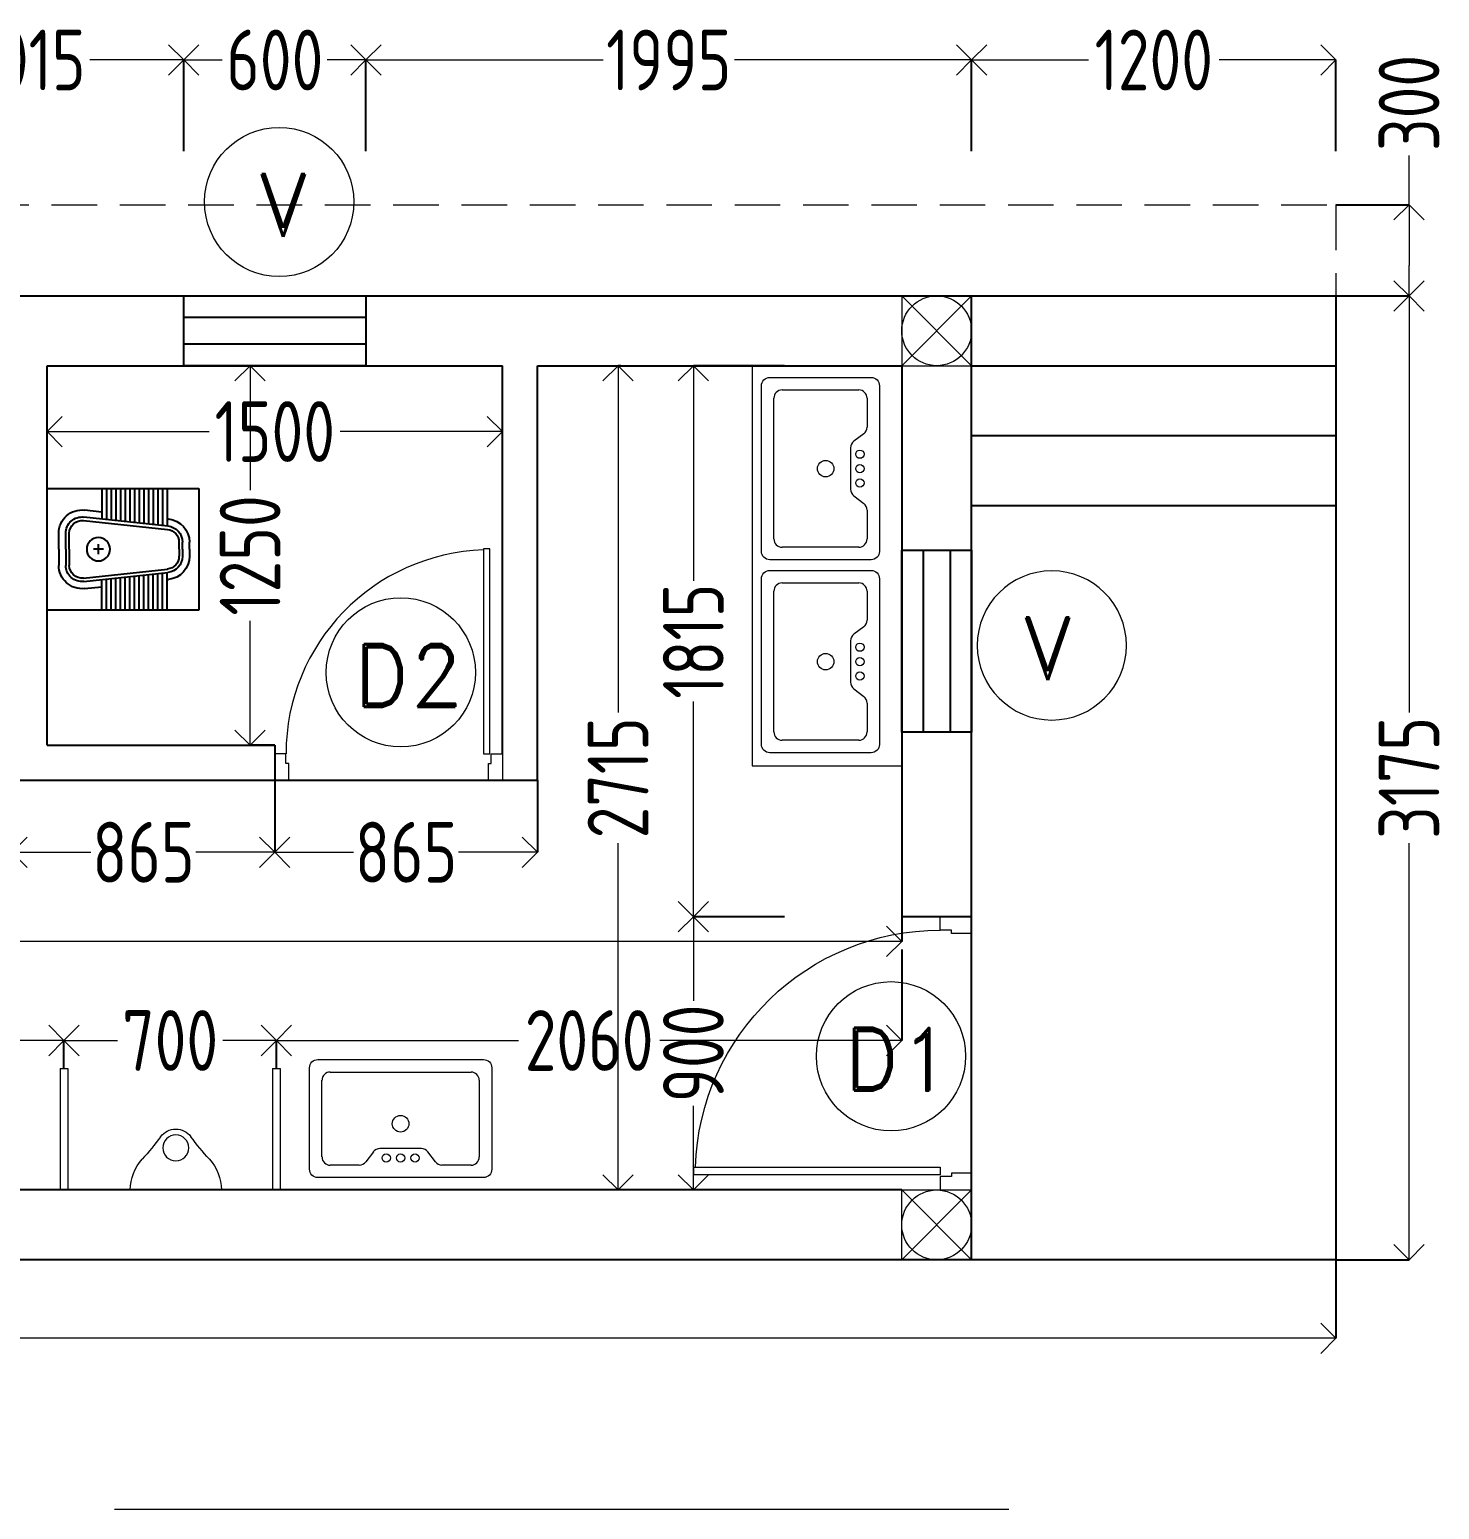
# Model space of a CAD drawing. Header units: inches. Extents: x -605 to 2991212, y -2872845 to 0.
# Drawn here: x 2344442 to 2349085, y -2829252 to -2824378 of the extents above; entities that cross this region are included whole.
import ezdxf

# ---------------------------------------------------------------- set-up
doc = ezdxf.new("R2010")
doc.units = ezdxf.units.IN
doc.header["$LTSCALE"] = 600
doc.header["$MEASUREMENT"] = 0
doc.linetypes.add('DASHED2', pattern=[0.375, 0.25, -0.125])
for name, color, linetype in [('B-SANTECH', 123, 'Continuous'), ('RC BEAM', 130, 'Continuous'), ('SnT-ROAD', 25, 'Continuous')]:
    doc.layers.add(name, color=color, linetype=linetype)
for name, color, linetype, lineweight in [('DIM', 251, 'Continuous', 0), ('FURNITURE', 23, 'Continuous', 9), ('OBJET', 251, 'Continuous', 9), ('rRCC 2', 40, 'Continuous', 15), ('TEXT', 7, 'Continuous', 0)]:
    doc.layers.add(name, color=color, linetype=linetype, lineweight=lineweight)
doc.layers.add('window', color=7, linetype='Continuous', lineweight=15, true_color=0x735461)
doc.styles.add('DIM', font='geniso.shx', dxfattribs={"width": 0.85})
doc.styles.add('PV_ROMAND', font='romand.shx')
doc.dimstyles.new('ST-100', dxfattribs={"dimscale": 100, "dimtxt": 2.5, "dimasz": 2, "dimexe": 0.18, "dimexo": 0.0625, "dimgap": 0.2, "dimtad": 0, "dimdec": 0, "dimzin": 0, "dimdsep": 46, "dimtxsty": 'DIM', "dimblk": 'OPEN90', "dimcen": 0.09, "dimclrd": 256, "dimclrt": 7, "dimadec": 0, "dimazin": 0, "dimtfac": 1, "dimtdec": 0, "dimtofl": 0, "dimtmove": 0, "dimatfit": 3, "dimldrblk": 'OPEN90', "dimfxl": 1, "dimtolj": 1, "dimtzin": 0, "dimlwd": -1, "dimarcsym": 0})

# ---------------------------------------------------------------- blocks, each defined once
blk = doc.blocks.new('door1')
at = {"layer": 'FURNITURE', "ltscale": 10}
blk.add_line((-29102.45, -2427.68), (-29134.02, -2427.68), dxfattribs=at)
for points in [[(-29103.25, -2391.1), (-29103.25, -2423.54), (-29102.22, -2423.54), (-29102.22, -2391.1)], [(-29134.02, -2425.03), (-29134.47, -2425.03), (-29134.47, -2423.52), (-29136.24, -2423.52), (-29136.24, -2427.68), (-29134.02, -2427.68)], [(-29102.45, -2425.03), (-29102.01, -2425.03), (-29102.01, -2423.52), (-29100.24, -2423.52), (-29100.24, -2427.68), (-29102.45, -2427.68)]]:
    blk.add_lwpolyline(points, close=True, dxfattribs=at)
blk.add_arc((-29102.22, -2423.52), 32.24, 91.8346, 180, dxfattribs=at)
blk = doc.blocks.new('D1')
at = {"layer": 'TEXT'}
blk.add_circle((2456730.2, -2276732.2), 245.7, dxfattribs=at)
at = {"layer": 'TEXT', "insert": (2456573, -2276639.1), "char_height": 206.12, "attachment_point": 1, "style": 'PV_ROMAND'}
blk.add_mtext('D1', dxfattribs=at)
blk = doc.blocks.new('svsdsdcsd')
at = {"layer": 'OBJET', "linetype": 'ByBlock'}
for p, q in [((165026.23, -53640.84), (165026.23, -53633.05)), ((165027.08, -53632.21), (165041.39, -53632.21)), ((165042.23, -53633.05), (165042.23, -53640.84)), ((165031.46, -53640.33), (165030.7, -53641.34)), ((165036.34, -53640), (165032.13, -53640)), ((165037.77, -53641.34), (165037.01, -53640.33)), ((165030.02, -53641.68), (165027.08, -53641.68)), ((165041.39, -53641.68), (165038.44, -53641.68))]:
    blk.add_line(p, q, dxfattribs=at)
blk.add_lwpolyline([(165042.66, -53642.94), (165025.81, -53642.94, -0.414214), (165024.97, -53642.1), (165024.97, -53631.78, -0.414214), (165025.81, -53630.94), (165042.66, -53630.94, -0.414214), (165043.5, -53631.78), (165043.5, -53642.1, -0.414214)], format="xyb", close=True, dxfattribs=at)
for centre, radius in [((165034.23, -53637.47), 0.842), ((165032.77, -53640.95), 0.421), ((165034.23, -53640.95), 0.421), ((165035.7, -53640.95), 0.421)]:
    blk.add_circle(centre, radius, dxfattribs=at)
for centre, start, end in [((165027.08, -53633.05), 90, 180), ((165041.39, -53633.05), 0, 90), ((165027.08, -53640.84), 180, 270), ((165032.13, -53640.84), 90, 143.1301), ((165036.34, -53640.84), 36.8699, 90), ((165041.39, -53640.84), 270, 0), ((165030.02, -53640.84), 270, 323.1301), ((165038.44, -53640.84), 216.8699, 270)]:
    blk.add_arc(centre, 0.842, start, end, dxfattribs=at)
blk = doc.blocks.new('5TV')
at = {"layer": 'SnT-ROAD', "color": 5, "linetype": 'ByBlock'}
blk.add_lwpolyline([(2695000, -2336680.5), (2695000, -2337280.5), (2695230, -2337280.5), (2695230, -2336680.5)], close=True, dxfattribs=at)
for points in [[(2695070.9, -2337280.5), (2695070.9, -2336680.5)], [(2695159.1, -2337280.5), (2695159.1, -2336680.5)]]:
    blk.add_lwpolyline(points, dxfattribs=at)
blk = doc.blocks.new('V')
at = {"layer": 'TEXT'}
blk.add_circle((2924931.5, -2650683.9), 245.7, dxfattribs=at)
at = {"layer": 'TEXT', "insert": (2925023.1, -2650609.2), "char_height": 206.1, "attachment_point": 1, "rotation": 270, "style": 'PV_ROMAND'}
blk.add_mtext('V', dxfattribs=at)
blk = doc.blocks.new('_Open90')
at = {"color": 0, "linetype": 'ByBlock', "lineweight": -2}
for p, q in [((-0.5, 0.5), (0, 0)), ((0, 0), (-1, 0)), ((0, 0), (-0.5, -0.5))]:
    blk.add_line(p, q, dxfattribs=at)
blk = doc.blocks.new('*D2515')
at = {"layer": 'Defpoints', "color": 0}
for p in [(2270036.3, -2790136.6), (2282516.3, -2790136.6), (2282516.3, -2790394.7)]:
    blk.add_point(p, dxfattribs=at)
at = {"layer": 'DIM', "color": 0, "linetype": 'ByBlock', "lineweight": -2}
for p, q in [((2270036.3, -2790136.6), (2270036.3, -2790394.7)), ((2282516.3, -2790136.6), (2282516.3, -2790394.7))]:
    blk.add_line(p, q, dxfattribs=at)
at = {"layer": 'DIM', "linetype": 'ByBlock'}
for p, q in [((2270136.3, -2790394.7), (2275992.7, -2790394.7)), ((2282416.3, -2790394.7), (2276559.9, -2790394.7))]:
    blk.add_line(p, q, dxfattribs=at)
at = {"layer": 'DIM', "xscale": 100, "yscale": 100, "zscale": 100, "rotation": 180}
blk.add_blockref('_Open90', (2270036.3, -2790394.7), dxfattribs=at)
at = {"layer": 'DIM', "xscale": 100, "yscale": 100, "zscale": 100}
blk.add_blockref('_Open90', (2282516.3, -2790394.7), dxfattribs=at)
at = {"layer": 'DIM', "color": 7, "insert": (2276276.3, -2790394.7), "char_height": 200, "attachment_point": 5, "style": 'DIM'}
blk.add_mtext('\\A1;12480', dxfattribs=at)
blk = doc.blocks.new('Urinal')
at = {"layer": 'OBJET'}
blk.add_circle((2454060.82, -2300340.1), 1.71, dxfattribs=at)
for centre, radius, start, end in [((2454055.28, -2300340.1), 6, 47.5611, 90), ((2454083.62, -2300309.11), 36, 227.5611, 233.6632), ((2454060.82, -2300340.1), 2.48, 306.3368, 53.6632), ((2454083.62, -2300371.1), 36, 126.3368, 132.4389), ((2454055.28, -2300340.1), 6, 270, 312.4389)]:
    blk.add_arc(centre, radius, start, end, dxfattribs=at)
blk = doc.blocks.new('D2')
at = {"layer": 'TEXT'}
blk.add_circle((2458088.9, -2300413.6), 245.7, dxfattribs=at)
at = {"layer": 'TEXT', "insert": (2457931.8, -2300320.5), "char_height": 206.12, "attachment_point": 1, "style": 'PV_ROMAND'}
blk.add_mtext('D2', dxfattribs=at)
blk = doc.blocks.new('TGR5B')
at = {"layer": 'B-SANTECH', "color": 251}
for p, q in [((2745802, -2720722), (2744229, -2720722)), ((2744229, -2720722), (2744229, -2721981)), ((2744556, -2720722), (2744556, -2721109)), ((2744605, -2720722), (2744605, -2721104)), ((2744653, -2720722), (2744653, -2721099)), ((2744701, -2720722), (2744701, -2721093)), ((2744750, -2720722), (2744750, -2721088)), ((2744798, -2720722), (2744798, -2721083)), ((2744847, -2720722), (2744847, -2721078)), ((2744895, -2720722), (2744895, -2721073)), ((2744944, -2720722), (2744944, -2721068)), ((2744992, -2720722), (2744992, -2721062)), ((2745040, -2720722), (2745040, -2721057)), ((2745089, -2720722), (2745089, -2721052)), ((2745137, -2720722), (2745137, -2721047)), ((2745186, -2720722), (2745186, -2721042)), ((2745234, -2720722), (2745234, -2721036)), ((2745802, -2721981), (2745802, -2720722)), ((2744556, -2721036), (2744542, -2721038)), ((2745421, -2721016), (2744550, -2721110)), ((2745425, -2721052), (2744553, -2721146)), ((2745413, -2720944), (2745234, -2720963)), ((2745572, -2721351), (2745572, -2721185)), ((2745609, -2721351), (2745609, -2721185)), ((2745681, -2721351), (2745681, -2721185)), ((2744326, -2721351), (2744326, -2721278)), ((2744326, -2721351), (2744326, -2721424)), ((2744398, -2721351), (2744398, -2721278)), ((2744398, -2721351), (2744398, -2721424)), ((2744434, -2721351), (2744434, -2721278)), ((2744434, -2721351), (2744434, -2721424)), ((2745218, -2721351), (2745322, -2721351)), ((2745270, -2721403), (2745270, -2721299)), ((2745572, -2721351), (2745572, -2721518)), ((2745609, -2721351), (2745609, -2721518)), ((2745681, -2721351), (2745681, -2721518)), ((2744556, -2721667), (2744542, -2721665)), ((2745421, -2721686), (2744550, -2721593)), ((2745425, -2721650), (2744553, -2721557)), ((2744556, -2721981), (2744556, -2721593)), ((2744605, -2721981), (2744605, -2721599)), ((2744653, -2721981), (2744653, -2721604)), ((2744701, -2721981), (2744701, -2721609)), ((2744750, -2721981), (2744750, -2721614)), ((2744798, -2721981), (2744798, -2721619)), ((2744847, -2721981), (2744847, -2721625)), ((2744895, -2721981), (2744895, -2721630)), ((2744944, -2721981), (2744944, -2721635)), ((2744992, -2721981), (2744992, -2721640)), ((2745040, -2721981), (2745040, -2721645)), ((2745089, -2721981), (2745089, -2721651)), ((2745137, -2721981), (2745137, -2721656)), ((2745186, -2721981), (2745186, -2721661)), ((2745234, -2721981), (2745234, -2721666)), ((2745413, -2721758), (2745234, -2721739)), ((2744229, -2721981), (2745802, -2721981))]:
    blk.add_line(p, q, dxfattribs=at)
blk.add_circle((2745270, -2721351), 121, dxfattribs=at)
for centre, radius, start, end in [((2744568, -2721278), 242, 96.1155, 180), ((2745439, -2721185), 242, 0, 96.1155), ((2745439, -2721185), 169, 0, 96.1155), ((2745439, -2721185), 133, 0, 96.1155), ((2744568, -2721278), 169, 96.1155, 180), ((2744568, -2721278), 133, 96.1155, 180), ((2744568, -2721424), 242, 180, 263.8845), ((2744568, -2721424), 169, 180, 263.8845), ((2744568, -2721424), 133, 180, 263.8845), ((2745439, -2721518), 242, 263.8845, 0), ((2745439, -2721518), 169, 263.8845, 0), ((2745439, -2721518), 133, 263.8845, 0)]:
    blk.add_arc(centre, radius, start, end, dxfattribs=at)
blk = doc.blocks.new('*D2522')
at = {"layer": 'Defpoints', "color": 0}
for p in [(2278271.3, -2787408.5), (2279771.3, -2787408.5), (2279771.3, -2787408.5)]:
    blk.add_point(p, dxfattribs=at)
at = {"layer": 'DIM', "color": 0, "linetype": 'ByBlock', "lineweight": -2}
for p, q in [((2278271.3, -2787408.5), (2278271.3, -2787408.5)), ((2279771.3, -2787408.5), (2279771.3, -2787408.5))]:
    blk.add_line(p, q, dxfattribs=at)
at = {"layer": 'DIM', "linetype": 'ByBlock'}
for p, q in [((2278371.3, -2787408.5), (2278805.7, -2787408.5)), ((2279671.3, -2787408.5), (2279236.9, -2787408.5))]:
    blk.add_line(p, q, dxfattribs=at)
at = {"layer": 'DIM', "xscale": 100, "yscale": 100, "zscale": 100, "rotation": 180}
blk.add_blockref('_Open90', (2278271.3, -2787408.5), dxfattribs=at)
at = {"layer": 'DIM', "xscale": 100, "yscale": 100, "zscale": 100}
blk.add_blockref('_Open90', (2279771.3, -2787408.5), dxfattribs=at)
at = {"layer": 'DIM', "color": 7, "insert": (2279021.3, -2787408.5), "char_height": 200, "attachment_point": 5, "style": 'DIM'}
blk.add_mtext('\\A1;1500', dxfattribs=at)
blk = doc.blocks.new('*D2523')
at = {"layer": 'Defpoints', "color": 0}
for p in [(2279771.3, -2787191.6), (2278939.9, -2788441.6), (2279021.3, -2788441.6)]:
    blk.add_point(p, dxfattribs=at)
at = {"layer": 'DIM', "color": 0, "linetype": 'ByBlock', "lineweight": -2}
for p, q in [((2279239.9, -2787191.6), (2278939.9, -2787191.6)), ((2279021.3, -2788441.6), (2278939.9, -2788441.6))]:
    blk.add_line(p, q, dxfattribs=at)
at = {"layer": 'DIM', "linetype": 'ByBlock'}
for p, q in [((2278939.9, -2787291.6), (2278939.9, -2787601.1)), ((2278939.9, -2788341.6), (2278939.9, -2788032.2))]:
    blk.add_line(p, q, dxfattribs=at)
at = {"layer": 'DIM', "xscale": 100, "yscale": 100, "zscale": 100}
for p, rotation in [((2278939.9, -2787191.6), 90), ((2278939.9, -2788441.6), 270)]:
    blk.add_blockref('_Open90', p, dxfattribs=dict(at, rotation=rotation))
at = {"layer": 'DIM', "color": 7, "insert": (2278939.9, -2787816.6), "char_height": 200, "attachment_point": 5, "rotation": 90, "style": 'DIM'}
blk.add_mtext('\\A1;1250', dxfattribs=at)
blk = doc.blocks.new('*D2524')
at = {"layer": 'Defpoints', "color": 0}
for p in [(2281086.3, -2789006.6), (2281086.3, -2789087.7), (2273426.3, -2789429.6)]:
    blk.add_point(p, dxfattribs=at)
at = {"layer": 'DIM', "color": 0, "linetype": 'ByBlock', "lineweight": -2}
for p, q in [((2281086.3, -2789006.6), (2281086.3, -2789087.7)), ((2273426.3, -2789387.7), (2273426.3, -2789087.7))]:
    blk.add_line(p, q, dxfattribs=at)
at = {"layer": 'DIM', "linetype": 'ByBlock'}
for p, q in [((2273526.3, -2789087.7), (2277023.8, -2789087.7)), ((2280986.3, -2789087.7), (2277488.9, -2789087.7))]:
    blk.add_line(p, q, dxfattribs=at)
at = {"layer": 'DIM', "xscale": 100, "yscale": 100, "zscale": 100, "rotation": 180}
blk.add_blockref('_Open90', (2273426.3, -2789087.7), dxfattribs=at)
at = {"layer": 'DIM', "xscale": 100, "yscale": 100, "zscale": 100}
blk.add_blockref('_Open90', (2281086.3, -2789087.7), dxfattribs=at)
at = {"layer": 'DIM', "color": 7, "insert": (2277256.3, -2789087.7), "char_height": 200, "attachment_point": 5, "style": 'DIM'}
blk.add_mtext('\\A1;7660', dxfattribs=at)
blk = doc.blocks.new('*D2525')
at = {"layer": 'Defpoints', "color": 0}
for p in [(2280160.7, -2787191.6), (2280151.8, -2789906.6), (2280160.7, -2789906.6)]:
    blk.add_point(p, dxfattribs=at)
at = {"layer": 'DIM', "color": 0, "linetype": 'ByBlock', "lineweight": -2}
for p, q in [((2280160.7, -2787191.6), (2280151.8, -2787191.6)), ((2280160.7, -2789906.6), (2280151.8, -2789906.6))]:
    blk.add_line(p, q, dxfattribs=at)
at = {"layer": 'DIM', "linetype": 'ByBlock'}
for p, q in [((2280151.8, -2787291.6), (2280151.8, -2788333.6)), ((2280151.8, -2789806.6), (2280151.8, -2788764.6))]:
    blk.add_line(p, q, dxfattribs=at)
at = {"layer": 'DIM', "xscale": 100, "yscale": 100, "zscale": 100}
for p, rotation in [((2280151.8, -2787191.6), 90), ((2280151.8, -2789906.6), 270)]:
    blk.add_blockref('_Open90', p, dxfattribs=dict(at, rotation=rotation))
at = {"layer": 'DIM', "color": 7, "insert": (2280151.8, -2788549.1), "char_height": 200, "attachment_point": 5, "rotation": 90, "style": 'DIM'}
blk.add_mtext('\\A1;2715', dxfattribs=at)
blk = doc.blocks.new('*D2534')
at = {"layer": 'Defpoints', "color": 0}
for p in [(2278156.3, -2788556.6), (2279021.3, -2788556.7), (2279021.3, -2788794.2)]:
    blk.add_point(p, dxfattribs=at)
at = {"layer": 'DIM', "color": 0, "linetype": 'ByBlock', "lineweight": -2}
for p, q in [((2278156.3, -2788556.6), (2278156.3, -2788794.2)), ((2279021.3, -2788556.7), (2279021.3, -2788794.2))]:
    blk.add_line(p, q, dxfattribs=at)
at = {"layer": 'DIM', "linetype": 'ByBlock'}
for p, q in [((2278256.3, -2788794.2), (2278415.8, -2788794.2)), ((2278921.3, -2788794.2), (2278761.8, -2788794.2))]:
    blk.add_line(p, q, dxfattribs=at)
at = {"layer": 'DIM', "xscale": 100, "yscale": 100, "zscale": 100, "rotation": 180}
blk.add_blockref('_Open90', (2278156.3, -2788794.2), dxfattribs=at)
at = {"layer": 'DIM', "xscale": 100, "yscale": 100, "zscale": 100}
blk.add_blockref('_Open90', (2279021.3, -2788794.2), dxfattribs=at)
at = {"layer": 'DIM', "color": 7, "insert": (2278588.8, -2788794.2), "char_height": 200, "attachment_point": 5, "style": 'DIM'}
blk.add_mtext('\\A1;865', dxfattribs=at)
blk = doc.blocks.new('*D2535')
at = {"layer": 'Defpoints', "color": 0}
for p in [(2279021.3, -2788556.7), (2279886.3, -2788556.6), (2279886.3, -2788794.2)]:
    blk.add_point(p, dxfattribs=at)
at = {"layer": 'DIM', "color": 0, "linetype": 'ByBlock', "lineweight": -2}
for p, q in [((2279021.3, -2788556.7), (2279021.3, -2788794.2)), ((2279886.3, -2788556.6), (2279886.3, -2788794.2))]:
    blk.add_line(p, q, dxfattribs=at)
at = {"layer": 'DIM', "linetype": 'ByBlock'}
for p, q in [((2279121.3, -2788794.2), (2279280.8, -2788794.2)), ((2279786.3, -2788794.2), (2279626.8, -2788794.2))]:
    blk.add_line(p, q, dxfattribs=at)
at = {"layer": 'DIM', "xscale": 100, "yscale": 100, "zscale": 100, "rotation": 180}
blk.add_blockref('_Open90', (2279021.3, -2788794.2), dxfattribs=at)
at = {"layer": 'DIM', "xscale": 100, "yscale": 100, "zscale": 100}
blk.add_blockref('_Open90', (2279886.3, -2788794.2), dxfattribs=at)
at = {"layer": 'DIM', "color": 7, "insert": (2279453.8, -2788794.2), "char_height": 200, "attachment_point": 5, "style": 'DIM'}
blk.add_mtext('\\A1;865', dxfattribs=at)
blk = doc.blocks.new('*D2536')
at = {"layer": 'Defpoints', "color": 0}
for p in [(2281086.3, -2787191.6), (2280399.9, -2789006.6), (2281086.3, -2789006.6)]:
    blk.add_point(p, dxfattribs=at)
at = {"layer": 'DIM', "color": 0, "linetype": 'ByBlock', "lineweight": -2}
for p, q in [((2280699.9, -2787191.6), (2280399.9, -2787191.6)), ((2280699.9, -2789006.6), (2280399.9, -2789006.6))]:
    blk.add_line(p, q, dxfattribs=at)
at = {"layer": 'DIM', "linetype": 'ByBlock'}
for p, q in [((2280399.9, -2787291.6), (2280399.9, -2787900.6)), ((2280399.9, -2788906.6), (2280399.9, -2788297.6))]:
    blk.add_line(p, q, dxfattribs=at)
at = {"layer": 'DIM', "xscale": 100, "yscale": 100, "zscale": 100}
for p, rotation in [((2280399.9, -2787191.6), 90), ((2280399.9, -2789006.6), 270)]:
    blk.add_blockref('_Open90', p, dxfattribs=dict(at, rotation=rotation))
at = {"layer": 'DIM', "color": 7, "insert": (2280399.9, -2788099.1), "char_height": 200, "attachment_point": 5, "rotation": 90, "style": 'DIM'}
blk.add_mtext('\\A1;1815', dxfattribs=at)
blk = doc.blocks.new('*D2537')
at = {"layer": 'Defpoints', "color": 0}
for p in [(2281086.3, -2789006.6), (2280399.9, -2789906.6), (2281086.3, -2789906.6)]:
    blk.add_point(p, dxfattribs=at)
at = {"layer": 'DIM', "color": 0, "linetype": 'ByBlock', "lineweight": -2}
for p, q in [((2280699.9, -2789006.6), (2280399.9, -2789006.6)), ((2280699.9, -2789906.6), (2280399.9, -2789906.6))]:
    blk.add_line(p, q, dxfattribs=at)
at = {"layer": 'DIM', "linetype": 'ByBlock'}
for p, q in [((2280399.9, -2789106.6), (2280399.9, -2789283.5)), ((2280399.9, -2789806.6), (2280399.9, -2789629.7))]:
    blk.add_line(p, q, dxfattribs=at)
at = {"layer": 'DIM', "xscale": 100, "yscale": 100, "zscale": 100}
for p, rotation in [((2280399.9, -2789006.6), 90), ((2280399.9, -2789906.6), 270)]:
    blk.add_blockref('_Open90', p, dxfattribs=dict(at, rotation=rotation))
at = {"layer": 'DIM', "color": 7, "insert": (2280399.9, -2789456.6), "char_height": 200, "attachment_point": 5, "rotation": 90, "style": 'DIM'}
blk.add_mtext('\\A1;900', dxfattribs=at)
blk = doc.blocks.new('*D2546')
at = {"layer": 'Defpoints', "color": 0}
for p in [(2278721.3, -2786184.7), (2277706.3, -2786961.6), (2278721.3, -2786961.6)]:
    blk.add_point(p, dxfattribs=at)
at = {"layer": 'DIM', "color": 0, "linetype": 'ByBlock', "lineweight": -2}
for p, q in [((2277706.3, -2786484.7), (2277706.3, -2786184.7)), ((2278721.3, -2786484.7), (2278721.3, -2786184.7))]:
    blk.add_line(p, q, dxfattribs=at)
at = {"layer": 'DIM', "linetype": 'ByBlock'}
for p, q in [((2277806.3, -2786184.7), (2278015.3, -2786184.7)), ((2278621.3, -2786184.7), (2278412.3, -2786184.7))]:
    blk.add_line(p, q, dxfattribs=at)
at = {"layer": 'DIM', "xscale": 100, "yscale": 100, "zscale": 100, "rotation": 180}
blk.add_blockref('_Open90', (2277706.3, -2786184.7), dxfattribs=at)
at = {"layer": 'DIM', "xscale": 100, "yscale": 100, "zscale": 100}
blk.add_blockref('_Open90', (2278721.3, -2786184.7), dxfattribs=at)
at = {"layer": 'DIM', "color": 7, "insert": (2278213.8, -2786184.7), "char_height": 200, "attachment_point": 5, "style": 'DIM'}
blk.add_mtext('\\A1;1015', dxfattribs=at)
blk = doc.blocks.new('*D2547')
at = {"layer": 'Defpoints', "color": 0}
for p in [(2279321.3, -2786184.7), (2278721.3, -2786961.6), (2279321.3, -2786961.6)]:
    blk.add_point(p, dxfattribs=at)
at = {"layer": 'DIM', "color": 0, "linetype": 'ByBlock', "lineweight": -2}
for p, q in [((2278721.3, -2786484.7), (2278721.3, -2786184.7)), ((2279321.3, -2786484.7), (2279321.3, -2786184.7))]:
    blk.add_line(p, q, dxfattribs=at)
at = {"layer": 'DIM', "linetype": 'ByBlock'}
for p, q in [((2278821.3, -2786184.7), (2278848.2, -2786184.7)), ((2279221.3, -2786184.7), (2279194.3, -2786184.7))]:
    blk.add_line(p, q, dxfattribs=at)
at = {"layer": 'DIM', "xscale": 100, "yscale": 100, "zscale": 100, "rotation": 180}
blk.add_blockref('_Open90', (2278721.3, -2786184.7), dxfattribs=at)
at = {"layer": 'DIM', "xscale": 100, "yscale": 100, "zscale": 100}
blk.add_blockref('_Open90', (2279321.3, -2786184.7), dxfattribs=at)
at = {"layer": 'DIM', "color": 7, "insert": (2279021.3, -2786184.7), "char_height": 200, "attachment_point": 5, "style": 'DIM'}
blk.add_mtext('\\A1;600', dxfattribs=at)
blk = doc.blocks.new('*D2548')
at = {"layer": 'Defpoints', "color": 0}
for p in [(2281316.3, -2786184.7), (2279321.3, -2786961.6), (2281316.3, -2786961.6)]:
    blk.add_point(p, dxfattribs=at)
at = {"layer": 'DIM', "color": 0, "linetype": 'ByBlock', "lineweight": -2}
for p, q in [((2279321.3, -2786484.7), (2279321.3, -2786184.7)), ((2281316.3, -2786484.7), (2281316.3, -2786184.7))]:
    blk.add_line(p, q, dxfattribs=at)
at = {"layer": 'DIM', "linetype": 'ByBlock'}
for p, q in [((2279421.3, -2786184.7), (2280102.7, -2786184.7)), ((2281216.3, -2786184.7), (2280534.9, -2786184.7))]:
    blk.add_line(p, q, dxfattribs=at)
at = {"layer": 'DIM', "xscale": 100, "yscale": 100, "zscale": 100, "rotation": 180}
blk.add_blockref('_Open90', (2279321.3, -2786184.7), dxfattribs=at)
at = {"layer": 'DIM', "xscale": 100, "yscale": 100, "zscale": 100}
blk.add_blockref('_Open90', (2281316.3, -2786184.7), dxfattribs=at)
at = {"layer": 'DIM', "color": 7, "insert": (2280318.8, -2786184.7), "char_height": 200, "attachment_point": 5, "style": 'DIM'}
blk.add_mtext('\\A1;1995', dxfattribs=at)
blk = doc.blocks.new('*D2549')
at = {"layer": 'Defpoints', "color": 0}
for p in [(2282516.3, -2786184.7), (2281316.3, -2786961.6), (2282516.3, -2786961.6)]:
    blk.add_point(p, dxfattribs=at)
at = {"layer": 'DIM', "color": 0, "linetype": 'ByBlock', "lineweight": -2}
for p, q in [((2281316.3, -2786484.7), (2281316.3, -2786184.7)), ((2282516.3, -2786484.7), (2282516.3, -2786184.7))]:
    blk.add_line(p, q, dxfattribs=at)
at = {"layer": 'DIM', "linetype": 'ByBlock'}
for p, q in [((2281416.3, -2786184.7), (2281700.8, -2786184.7)), ((2282416.3, -2786184.7), (2282131.9, -2786184.7))]:
    blk.add_line(p, q, dxfattribs=at)
at = {"layer": 'DIM', "xscale": 100, "yscale": 100, "zscale": 100, "rotation": 180}
blk.add_blockref('_Open90', (2281316.3, -2786184.7), dxfattribs=at)
at = {"layer": 'DIM', "xscale": 100, "yscale": 100, "zscale": 100}
blk.add_blockref('_Open90', (2282516.3, -2786184.7), dxfattribs=at)
at = {"layer": 'DIM', "color": 7, "insert": (2281916.3, -2786184.7), "char_height": 200, "attachment_point": 5, "style": 'DIM'}
blk.add_mtext('\\A1;1200', dxfattribs=at)
blk = doc.blocks.new('*D2552')
at = {"layer": 'Defpoints', "color": 0}
for p in [(2282516.3, -2786961.6), (2282756.9, -2786961.6), (2282516.3, -2790136.6)]:
    blk.add_point(p, dxfattribs=at)
at = {"layer": 'DIM', "color": 0, "linetype": 'ByBlock', "lineweight": -2}
for p, q in [((2282516.3, -2786961.6), (2282756.9, -2786961.6)), ((2282516.3, -2790136.6), (2282756.9, -2790136.6))]:
    blk.add_line(p, q, dxfattribs=at)
at = {"layer": 'DIM', "linetype": 'ByBlock'}
for p, q in [((2282756.9, -2787061.6), (2282756.9, -2788333.6)), ((2282756.9, -2790036.6), (2282756.9, -2788764.6))]:
    blk.add_line(p, q, dxfattribs=at)
at = {"layer": 'DIM', "xscale": 100, "yscale": 100, "zscale": 100}
for p, rotation in [((2282756.9, -2786961.6), 90), ((2282756.9, -2790136.6), 270)]:
    blk.add_blockref('_Open90', p, dxfattribs=dict(at, rotation=rotation))
at = {"layer": 'DIM', "color": 7, "insert": (2282756.9, -2788549.1), "char_height": 200, "attachment_point": 5, "rotation": 90, "style": 'DIM'}
blk.add_mtext('\\A1;3175', dxfattribs=at)
blk = doc.blocks.new('*D2556')
at = {"layer": 'Defpoints', "color": 0}
for p in [(2282516.3, -2786661.6), (2282516.3, -2786961.6), (2282756.9, -2786961.6)]:
    blk.add_point(p, dxfattribs=at)
at = {"layer": 'DIM', "linetype": 'ByBlock'}
for p, q in [((2282756.9, -2786661.6), (2282756.9, -2786499.3)), ((2282756.9, -2786761.6), (2282756.9, -2786861.6))]:
    blk.add_line(p, q, dxfattribs=at)
at = {"layer": 'DIM', "color": 0, "linetype": 'ByBlock', "lineweight": -2}
for p, q in [((2282516.3, -2786661.6), (2282756.9, -2786661.6)), ((2282516.3, -2786961.6), (2282756.9, -2786961.6))]:
    blk.add_line(p, q, dxfattribs=at)
at = {"layer": 'DIM', "xscale": 100, "yscale": 100, "zscale": 100}
for p, rotation in [((2282756.9, -2786661.6), 90), ((2282756.9, -2786961.6), 270)]:
    blk.add_blockref('_Open90', p, dxfattribs=dict(at, rotation=rotation))
at = {"layer": 'DIM', "color": 7, "insert": (2282756.9, -2786326.2), "char_height": 200, "attachment_point": 5, "rotation": 90, "style": 'DIM'}
blk.add_mtext('\\A1;300', dxfattribs=at)
blk = doc.blocks.new('*D2564')
at = {"layer": 'Defpoints', "color": 0}
for p in [(2278326.8, -2789414.2), (2277626.8, -2789506.4), (2278326.8, -2789506.3)]:
    blk.add_point(p, dxfattribs=at)
at = {"layer": 'DIM', "color": 0, "linetype": 'ByBlock', "lineweight": -2}
for p, q in [((2277626.8, -2789506.4), (2277626.8, -2789414.2)), ((2278326.8, -2789506.3), (2278326.8, -2789414.2))]:
    blk.add_line(p, q, dxfattribs=at)
at = {"layer": 'DIM', "linetype": 'ByBlock'}
for p, q in [((2277726.8, -2789414.2), (2277803.7, -2789414.2)), ((2278226.8, -2789414.2), (2278149.8, -2789414.2))]:
    blk.add_line(p, q, dxfattribs=at)
at = {"layer": 'DIM', "xscale": 100, "yscale": 100, "zscale": 100, "rotation": 180}
blk.add_blockref('_Open90', (2277626.8, -2789414.2), dxfattribs=at)
at = {"layer": 'DIM', "xscale": 100, "yscale": 100, "zscale": 100}
blk.add_blockref('_Open90', (2278326.8, -2789414.2), dxfattribs=at)
at = {"layer": 'DIM', "color": 7, "insert": (2277976.8, -2789414.2), "char_height": 200, "attachment_point": 5, "style": 'DIM'}
blk.add_mtext('\\A1;700', dxfattribs=at)
blk = doc.blocks.new('*D2565')
at = {"layer": 'Defpoints', "color": 0}
for p in [(2279026.8, -2789414.2), (2278326.8, -2789506.3), (2279026.8, -2789506.3)]:
    blk.add_point(p, dxfattribs=at)
at = {"layer": 'DIM', "color": 0, "linetype": 'ByBlock', "lineweight": -2}
for p, q in [((2278326.8, -2789506.3), (2278326.8, -2789414.2)), ((2279026.8, -2789506.3), (2279026.8, -2789414.2))]:
    blk.add_line(p, q, dxfattribs=at)
at = {"layer": 'DIM', "linetype": 'ByBlock'}
for p, q in [((2278426.8, -2789414.2), (2278503.7, -2789414.2)), ((2278926.8, -2789414.2), (2278849.8, -2789414.2))]:
    blk.add_line(p, q, dxfattribs=at)
at = {"layer": 'DIM', "xscale": 100, "yscale": 100, "zscale": 100, "rotation": 180}
blk.add_blockref('_Open90', (2278326.8, -2789414.2), dxfattribs=at)
at = {"layer": 'DIM', "xscale": 100, "yscale": 100, "zscale": 100}
blk.add_blockref('_Open90', (2279026.8, -2789414.2), dxfattribs=at)
at = {"layer": 'DIM', "color": 7, "insert": (2278676.8, -2789414.2), "char_height": 200, "attachment_point": 5, "style": 'DIM'}
blk.add_mtext('\\A1;700', dxfattribs=at)
blk = doc.blocks.new('*D2566')
at = {"layer": 'Defpoints', "color": 0}
for p in [(2281086.3, -2789006.6), (2281086.3, -2789414.2), (2279026.8, -2789506.3)]:
    blk.add_point(p, dxfattribs=at)
at = {"layer": 'DIM', "color": 0, "linetype": 'ByBlock', "lineweight": -2}
for p, q in [((2281086.3, -2789114.2), (2281086.3, -2789414.2)), ((2279026.8, -2789506.3), (2279026.8, -2789414.2))]:
    blk.add_line(p, q, dxfattribs=at)
at = {"layer": 'DIM', "linetype": 'ByBlock'}
for p, q in [((2279126.8, -2789414.2), (2279824, -2789414.2)), ((2280986.3, -2789414.2), (2280289.1, -2789414.2))]:
    blk.add_line(p, q, dxfattribs=at)
at = {"layer": 'DIM', "xscale": 100, "yscale": 100, "zscale": 100, "rotation": 180}
blk.add_blockref('_Open90', (2279026.8, -2789414.2), dxfattribs=at)
at = {"layer": 'DIM', "xscale": 100, "yscale": 100, "zscale": 100}
blk.add_blockref('_Open90', (2281086.3, -2789414.2), dxfattribs=at)
at = {"layer": 'DIM', "color": 7, "insert": (2280056.6, -2789414.2), "char_height": 200, "attachment_point": 5, "style": 'DIM'}
blk.add_mtext('\\A1;2060', dxfattribs=at)
blk = doc.blocks.new('e32cx')
at = {"layer": 'DIM', "linetype": 'DASHED2'}
blk.add_lwpolyline([(2269736.2, -2786661.6), (2282516.3, -2786661.6), (2282516.3, -2790136.6), (2269736.2, -2790136.6)], close=True, dxfattribs=at)
at = {"layer": 'DIM', "linetype": 'ByBlock'}
blk.add_lwpolyline([(2281438.4, -2790958.7), (2278493.4, -2790958.7)], dxfattribs=at)
at = {"layer": 'DIM', "color": 3, "linetype": 'ByBlock'}
for centre in [(2281201.3, -2787076.6), (2281201.3, -2790021.6)]:
    blk.add_circle(centre, 115, dxfattribs=at)
at = {"layer": 'OBJET', "linetype": 'ByBlock'}
blk.add_lwpolyline([(2280593.2, -2787191.6), (2280593, -2788509.4), (2281086.3, -2788509.5)], dxfattribs=at)
at = {"layer": 'rRCC 2', "color": 6}
for p, q in [((2281316.3, -2786961.6), (2281086.3, -2787191.6)), ((2281316.3, -2787191.6), (2281086.3, -2786961.6)), ((2281316.3, -2790136.6), (2281086.3, -2789906.6)), ((2281316.3, -2789906.6), (2281086.3, -2790136.6))]:
    blk.add_line(p, q, dxfattribs=at)
for points in [[(2281316.3, -2786961.6), (2281086.3, -2786961.6), (2281086.3, -2787191.6), (2281316.3, -2787191.6)], [(2281316.3, -2790136.6), (2281086.3, -2790136.6), (2281086.3, -2789906.6), (2281316.3, -2789906.6)]]:
    blk.add_lwpolyline(points, close=True, dxfattribs=at)
at = {"layer": 'SnT-ROAD', "color": 0, "linetype": 'ByBlock'}
for p, q in [((2278271.3, -2787191.6), (2279771.3, -2787191.6)), ((2278271.3, -2788441.6), (2278271.3, -2787191.6)), ((2279771.3, -2788470.1), (2279771.3, -2787191.6)), ((2279886.3, -2787191.6), (2281086.3, -2787191.6)), ((2279886.3, -2788556.6), (2279886.3, -2787191.6)), ((2281086.3, -2787191.6), (2281086.3, -2789006.6)), ((2281316.3, -2787191.6), (2282516.3, -2787191.6)), ((2281316.3, -2787421.6), (2282516.3, -2787421.6)), ((2281316.3, -2787651.6), (2282516.3, -2787651.6)), ((2278271.3, -2788441.6), (2279021.3, -2788441.6)), ((2273426.3, -2788556.6), (2279886.3, -2788556.6)), ((2281086.3, -2789906.6), (2273426.3, -2789906.6))]:
    blk.add_line(p, q, dxfattribs=at)
blk.add_lwpolyline([(2270036.3, -2786961.6), (2282516.3, -2786961.6), (2282516.3, -2790136.6), (2270036.3, -2790136.6)], close=True, dxfattribs=at)
for points in [[(2281316.3, -2790136.6), (2281316.3, -2786961.6)], [(2279021.3, -2788441.6), (2279021.3, -2788556.6)], [(2281316.4, -2789006.6), (2281086.3, -2789006.6)]]:
    blk.add_lwpolyline(points, dxfattribs=at)
at = {"layer": 'window', "color": 146, "linetype": 'ByBlock', "true_color": 0x105689}
for p, q in [((2278314.3, -2789506.3), (2278314.3, -2789906.3)), ((2278339.3, -2789506.3), (2278339.3, -2789906.3)), ((2279014.3, -2789506.3), (2279014.3, -2789906.3)), ((2279039.3, -2789506.3), (2279039.3, -2789906.3))]:
    blk.add_line(p, q, dxfattribs=at)
for points in [[(2278314.3, -2789506.3), (2278339.3, -2789506.3)], [(2279014.3, -2789506.3), (2279039.3, -2789506.3)]]:
    blk.add_lwpolyline(points, dxfattribs=at)
at = {"xscale": 32.38636363635602, "yscale": 32.38636363635602, "zscale": 32.38636363635602}
for p, rotation in [((543304.1, -8132256.4), 89.99561732427179), ((543304.1, -8132892.1), 89.99561732427179), ((-3065290, -1052157), 359.9956173242718)]:
    blk.add_blockref('svsdsdcsd', p, dxfattribs=dict(at, rotation=rotation))
at = {"layer": 'DIM', "linetype": 'ByBlock', "rotation": 89.99999999997013}
blk.add_blockref('V', (-371648.1, -5711583.8), dxfattribs=at)
at = {"layer": 'DIM', "linetype": 'ByBlock', "xscale": -1, "rotation": 270.0000000000299}
blk.add_blockref('V', (4932264.3, -5713044.5), dxfattribs=at)
at = {"layer": 'FURNITURE'}
for p, xscale, yscale, zscale, rotation in [((2886022.4, -2737933.6), 20.83333333353717, 20.83333333353717, 20.83333333353717, 0.004382675727982101), ((2220568.7, -3517407.9), -25.00000000022912, 25.00000000022915, 25.00000000022915, 89.99561732427172)]:
    blk.add_blockref('door1', p, dxfattribs=dict(at, xscale=xscale, yscale=yscale, zscale=zscale, rotation=rotation))
at = {"layer": 'SnT-ROAD', "color": 1, "linetype": 'ByBlock', "xscale": -1}
for p, rotation in [((-58165.3, -92140.4), 90.00438233378783), ((-413734.9, -5125285.7), 180.004382333788)]:
    blk.add_blockref('5TV', p, dxfattribs=dict(at, rotation=rotation))
at = {"layer": 'SnT-ROAD', "color": 1, "linetype": 'ByBlock', "xscale": -0.3177220049753496, "yscale": 0.3177220049753496, "zscale": 0.3177220049753496}
blk.add_blockref('TGR5B', (3150673.1, -1923163.1), dxfattribs=at)
at = {"layer": 'SnT-ROAD', "color": 4, "linetype": 'ByBlock'}
for name, p, rotation in [('D2', (-178476.6, -487600.2), 359.9956173242717), ('D1', (-175505.2, -512546), 359.9956173242718)]:
    blk.add_blockref(name, p, dxfattribs=dict(at, rotation=rotation))
at = {"layer": 'SnT-ROAD', "color": 4, "linetype": 'ByBlock', "xscale": -24.99999999999999, "yscale": 25, "zscale": 25, "rotation": 270.0043826757277}
blk.add_blockref('Urinal', (59791890.6, -64136889.2), dxfattribs=at)
at = {"layer": 'DIM', "linetype": 'ByBlock'}
for base, p1, p2, override, picture, middle in [((2278721.3, -2786184.7), (2277706.3, -2786961.6), (2278721.3, -2786961.6), {"dimtxt": 2, "dimasz": 1, "dimexe": 0, "dimexo": 0, "dimtmove": 1, "dimfxl": 3, "dimfxlon": 1, "dimtfillclr": 256, "dimarcsym": 1}, '*D2546', (2278213.8, -2786184.7)), ((2279321.3, -2786184.7), (2278721.3, -2786961.6), (2279321.3, -2786961.6), {"dimtxt": 2, "dimasz": 1, "dimexe": 0, "dimexo": 0, "dimtmove": 1, "dimfxl": 3, "dimfxlon": 1, "dimtfillclr": 256, "dimarcsym": 1}, '*D2547', (2279021.3, -2786184.7)), ((2281316.3, -2786184.7), (2279321.3, -2786961.6), (2281316.3, -2786961.6), {"dimtxt": 2, "dimasz": 1, "dimexe": 0, "dimexo": 0, "dimtmove": 1, "dimfxl": 3, "dimfxlon": 1, "dimtfillclr": 256, "dimarcsym": 1}, '*D2548', (2280318.8, -2786184.7)), ((2282516.3, -2786184.7), (2281316.3, -2786961.6), (2282516.3, -2786961.6), {"dimtxt": 2, "dimasz": 1, "dimexe": 0, "dimexo": 0, "dimtmove": 1, "dimfxl": 3, "dimfxlon": 1, "dimtfillclr": 256, "dimarcsym": 1}, '*D2549', (2281916.3, -2786184.7)), ((2279771.3, -2787408.5), (2278271.3, -2787408.5), (2279771.3, -2787408.5), {"dimtxt": 2, "dimasz": 1, "dimexe": 0, "dimexo": 0, "dimblk": 'Open90', "dimfxl": 3, "dimfxlon": 1, "dimtfillclr": 256, "dimarcsym": 1}, '*D2522', (2279021.3, -2787408.5)), ((2279021.3, -2788794.2), (2278156.3, -2788556.6), (2279021.3, -2788556.7), {"dimtxt": 2, "dimasz": 1, "dimexe": 0, "dimexo": 0, "dimtmove": 1, "dimfxl": 3, "dimfxlon": 1, "dimtfillclr": 256, "dimarcsym": 1}, '*D2534', (2278588.8, -2788794.2)), ((2279886.3, -2788794.2), (2279021.3, -2788556.7), (2279886.3, -2788556.6), {"dimtxt": 2, "dimasz": 1, "dimexe": 0, "dimexo": 0, "dimtmove": 1, "dimfxl": 3, "dimfxlon": 1, "dimtfillclr": 256, "dimarcsym": 1}, '*D2535', (2279453.8, -2788794.2)), ((2281086.3486, -2789414.1863), (2279026.7571, -2789506.2946), (2281086.3486, -2789006.6169), {"dimtxt": 2, "dimasz": 1, "dimexe": 0, "dimexo": 0, "dimtmove": 1, "dimfxl": 3, "dimfxlon": 1, "dimtfillclr": 256, "dimarcsym": 1}, '*D2566', (2280056.5529, -2789414.1863)), ((2278326.8, -2789414.2), (2277626.8, -2789506.4), (2278326.8, -2789506.3), {"dimtxt": 2, "dimasz": 1, "dimexe": 0, "dimexo": 0, "dimtmove": 1, "dimfxl": 3, "dimfxlon": 1, "dimtfillclr": 256, "dimarcsym": 1}, '*D2564', (2277976.8, -2789414.2)), ((2279026.8, -2789414.2), (2278326.8, -2789506.3), (2279026.8, -2789506.3), {"dimtxt": 2, "dimasz": 1, "dimexe": 0, "dimexo": 0, "dimtmove": 1, "dimfxl": 3, "dimfxlon": 1, "dimtfillclr": 256, "dimarcsym": 1}, '*D2565', (2278676.8, -2789414.2)), ((2282516.3, -2790394.7), (2270036.3, -2790136.6), (2282516.3, -2790136.6), {"dimtxt": 2, "dimasz": 1, "dimexe": 0, "dimexo": 0, "dimblk": 'Open90', "dimfxl": 3, "dimfxlon": 1, "dimtfillclr": 256, "dimarcsym": 1}, '*D2515', (2276276.3, -2790394.7))]:
    dim = blk.add_linear_dim(base=base, p1=p1, p2=p2, dimstyle='ST-100', override=override, dxfattribs=at)
    dim.commit()
    dim.dimension.update_dxf_attribs({"geometry": picture, "text_midpoint": middle})
dim = blk.add_linear_dim(base=(2282756.9, -2786961.6), p1=(2282516.3, -2786661.6), p2=(2282516.3, -2786961.6), angle=90, dimstyle='ST-100', override={"dimtxt": 2, "dimasz": 1, "dimexe": 0, "dimexo": 0, "dimblk": 'Open90', "dimfxl": 3, "dimfxlon": 1, "dimtfillclr": 256, "dimarcsym": 1}, dxfattribs=at)
dim.commit()
dim.dimension.update_dxf_attribs({"geometry": '*D2556', "text_midpoint": (2282756.9, -2786326.2), "dimtype": 160})
for base, p1, p2, picture, middle in [((2282756.9, -2786961.6), (2282516.3, -2790136.6), (2282516.3, -2786961.6), '*D2552', (2282756.9, -2788549.1)), ((2278939.9, -2788441.6), (2279771.3, -2787191.6), (2279021.3, -2788441.6), '*D2523', (2278939.9, -2787816.6)), ((2280151.8, -2789906.6), (2280160.7, -2787191.6), (2280160.7, -2789906.6), '*D2525', (2280151.8, -2788549.1)), ((2280399.9, -2789006.6), (2281086.3, -2787191.6), (2281086.3, -2789006.6), '*D2536', (2280399.9, -2788099.1)), ((2280399.9, -2789906.6), (2281086.3, -2789006.6), (2281086.3, -2789906.6), '*D2537', (2280399.9, -2789456.6))]:
    dim = blk.add_linear_dim(base=base, p1=p1, p2=p2, angle=90, dimstyle='ST-100', override={"dimtxt": 2, "dimasz": 1, "dimexe": 0, "dimexo": 0, "dimblk": 'Open90', "dimfxl": 3, "dimfxlon": 1, "dimtfillclr": 256, "dimarcsym": 1}, dxfattribs=at)
    dim.commit()
    dim.dimension.update_dxf_attribs({"geometry": picture, "text_midpoint": middle})
dim = blk.add_linear_dim(base=(2281086.3, -2789087.7), p1=(2273426.3, -2789429.6), p2=(2281086.3, -2789006.6), dimstyle='ST-100', override={"dimtxt": 2, "dimasz": 1, "dimexe": 0, "dimexo": 0, "dimblk": 'Open90', "dimfxl": 3, "dimfxlon": 1, "dimtfillclr": 256, "dimarcsym": 1}, dxfattribs=at)
dim.commit()
dim.dimension.update_dxf_attribs({"geometry": '*D2524', "text_midpoint": (2277256.3, -2789087.7), "dimtype": 160})

msp = doc.modelspace()

# ---------------------------------------------------------------- block references
at = {"layer": 'RC BEAM'}
msp.add_blockref('e32cx', (66227.8, -38293.3), dxfattribs=at)

doc.saveas('drawing.dxf')
